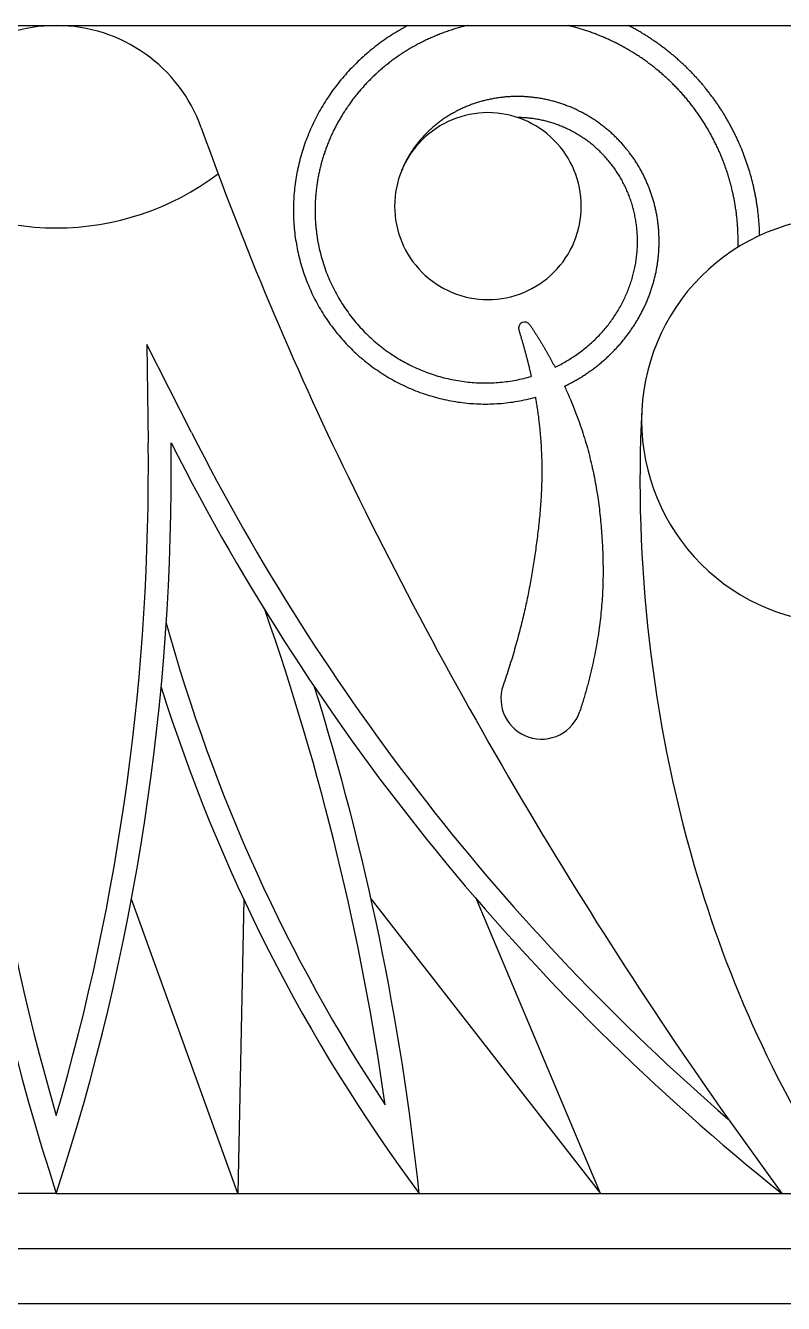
# Model space of a CAD drawing. Extents: x -111 to 2985, y -118 to 122.
# Drawn here: x -74.17 to -62.23, y -35.88 to -15.76 of the extents above; entities that cross this region are included whole.
import ezdxf

# ---------------------------------------------------------------- set-up
doc = ezdxf.new("R2010")
doc.units = 0
doc.layers.add('LAYER_03', color=5, linetype='CONTINUOUS')

msp = doc.modelspace()

# ---------------------------------------------------------------- linework, layer by layer
at = {"layer": 'LAYER_03'}
for points in [[(-110.939, -15.76), (-61.261, -15.76)], [(-68.146, -15.76), (-68.177, -15.777), (-68.209, -15.794), (-68.24, -15.812), (-68.272, -15.83), (-68.303, -15.848), (-68.333, -15.867), (-68.364, -15.886), (-68.395, -15.905), (-68.425, -15.925), (-68.455, -15.945), (-68.485, -15.965), (-68.514, -15.985), (-68.544, -16.006), (-68.573, -16.027), (-68.602, -16.048), (-68.63, -16.07), (-68.659, -16.092), (-68.687, -16.114), (-68.715, -16.136), (-68.743, -16.159), (-68.77, -16.182), (-68.798, -16.206), (-68.825, -16.229), (-68.851, -16.253), (-68.878, -16.277), (-68.904, -16.302), (-68.93, -16.326), (-68.956, -16.351), (-68.981, -16.376), (-69.006, -16.402), (-69.031, -16.428), (-69.056, -16.454), (-69.08, -16.48), (-69.104, -16.506), (-69.128, -16.533), (-69.152, -16.56), (-69.175, -16.587), (-69.198, -16.614), (-69.22, -16.642), (-69.243, -16.67), (-69.265, -16.698), (-69.286, -16.726), (-69.308, -16.755), (-69.329, -16.784), (-69.35, -16.813), (-69.37, -16.842), (-69.39, -16.871), (-69.41, -16.901), (-69.429, -16.931), (-69.449, -16.961), (-69.467, -16.991), (-69.486, -17.021), (-69.504, -17.052), (-69.522, -17.083), (-69.539, -17.114), (-69.557, -17.145), (-69.573, -17.176), (-69.59, -17.208), (-69.606, -17.24), (-69.622, -17.271), (-69.637, -17.303), (-69.652, -17.336), (-69.667, -17.368), (-69.681, -17.4), (-69.695, -17.433), (-69.709, -17.466), (-69.722, -17.499), (-69.735, -17.532), (-69.748, -17.565), (-69.76, -17.598), (-69.772, -17.632), (-69.783, -17.665), (-69.794, -17.699), (-69.805, -17.733), (-69.815, -17.766), (-69.825, -17.8), (-69.835, -17.835), (-69.844, -17.869), (-69.852, -17.903), (-69.861, -17.937), (-69.869, -17.972), (-69.877, -18.007), (-69.884, -18.041), (-69.891, -18.076), (-69.897, -18.111), (-69.903, -18.146), (-69.909, -18.18), (-69.914, -18.215), (-69.919, -18.25), (-69.924, -18.286), (-69.928, -18.321), (-69.931, -18.356), (-69.935, -18.391), (-69.938, -18.426), (-69.94, -18.462), (-69.942, -18.497), (-69.944, -18.532), (-69.945, -18.568), (-69.946, -18.603), (-69.947, -18.638), (-69.947, -18.674), (-69.947, -18.709), (-69.946, -18.744), (-69.945, -18.78), (-69.943, -18.815), (-69.941, -18.85), (-69.939, -18.885), (-69.936, -18.921), (-69.933, -18.956), (-69.93, -18.991), (-69.926, -19.026), (-69.922, -19.061), (-69.917, -19.096), (-69.912, -19.131), (-69.906, -19.166), (-69.9, -19.201), (-69.894, -19.236), (-69.887, -19.271), (-69.88, -19.306), (-69.873, -19.34), (-69.865, -19.375), (-69.856, -19.409), (-69.848, -19.443), (-69.838, -19.478), (-69.829, -19.512), (-69.819, -19.546), (-69.809, -19.58), (-69.798, -19.613), (-69.787, -19.647), (-69.776, -19.681), (-69.764, -19.714), (-69.751, -19.747), (-69.739, -19.78), (-69.726, -19.813), (-69.712, -19.846), (-69.699, -19.879), (-69.684, -19.911), (-69.67, -19.944), (-69.655, -19.976), (-69.639, -20.008), (-69.624, -20.04), (-69.608, -20.072), (-69.591, -20.103), (-69.574, -20.135), (-69.557, -20.166), (-69.54, -20.197), (-69.522, -20.227), (-69.503, -20.258), (-69.485, -20.288), (-69.466, -20.318), (-69.446, -20.348), (-69.427, -20.378), (-69.407, -20.407), (-69.386, -20.437), (-69.366, -20.466), (-69.344, -20.494), (-69.323, -20.523), (-69.301, -20.551), (-69.279, -20.579), (-69.257, -20.607), (-69.234, -20.634), (-69.211, -20.662), (-69.187, -20.689), (-69.164, -20.715), (-69.139, -20.742), (-69.115, -20.768), (-69.09, -20.794), (-69.065, -20.819), (-69.04, -20.845), (-69.014, -20.87), (-68.988, -20.894), (-68.962, -20.919), (-68.936, -20.943), (-68.909, -20.967), (-68.882, -20.99), (-68.854, -21.014), (-68.827, -21.036), (-68.799, -21.059), (-68.77, -21.081), (-68.742, -21.103), (-68.713, -21.125), (-68.684, -21.146), (-68.655, -21.167), (-68.625, -21.187), (-68.596, -21.207), (-68.566, -21.227), (-68.535, -21.247), (-68.505, -21.266), (-68.474, -21.285), (-68.443, -21.303), (-68.412, -21.321), (-68.38, -21.339), (-68.349, -21.356), (-68.317, -21.373), (-68.285, -21.39), (-68.253, -21.406), (-68.22, -21.422), (-68.188, -21.437), (-68.155, -21.452), (-68.122, -21.467), (-68.089, -21.481), (-68.055, -21.495), (-68.022, -21.508), (-67.988, -21.521), (-67.954, -21.534), (-67.92, -21.546), (-67.886, -21.558), (-67.852, -21.57), (-67.817, -21.581), (-67.782, -21.591), (-67.748, -21.601), (-67.713, -21.611), (-67.678, -21.621), (-67.643, -21.63), (-67.608, -21.638), (-67.572, -21.646), (-67.537, -21.654), (-67.501, -21.661), (-67.466, -21.668), (-67.43, -21.674), (-67.394, -21.68), (-67.358, -21.686), (-67.322, -21.691), (-67.287, -21.695), (-67.25, -21.7), (-67.214, -21.703), (-67.178, -21.707), (-67.142, -21.71), (-67.106, -21.712), (-67.07, -21.714), (-67.034, -21.716), (-66.997, -21.717), (-66.961, -21.718), (-66.925, -21.718), (-66.888, -21.718), (-66.852, -21.717), (-66.816, -21.716), (-66.78, -21.714), (-66.743, -21.712), (-66.707, -21.71), (-66.671, -21.707), (-66.635, -21.704), (-66.599, -21.7), (-66.563, -21.696), (-66.527, -21.691), (-66.491, -21.686), (-66.455, -21.68), (-66.419, -21.674), (-66.384, -21.668), (-66.348, -21.661), (-66.313, -21.654), (-66.277, -21.646), (-66.242, -21.638), (-66.207, -21.629), (-66.172, -21.62), (-66.137, -21.61)], [(-67.212, -15.76), (-67.231, -15.765), (-67.251, -15.77), (-67.271, -15.775), (-67.29, -15.78), (-67.31, -15.785), (-67.329, -15.79), (-67.349, -15.796), (-67.368, -15.802), (-67.388, -15.807), (-67.407, -15.813), (-67.426, -15.819), (-67.446, -15.825), (-67.465, -15.831), (-67.484, -15.838), (-67.503, -15.844), (-67.522, -15.851), (-67.541, -15.857), (-67.56, -15.864), (-67.579, -15.871), (-67.598, -15.878), (-67.616, -15.885), (-67.635, -15.892), (-67.654, -15.9), (-67.673, -15.907), (-67.691, -15.915), (-67.71, -15.922), (-67.728, -15.93), (-67.746, -15.938), (-67.765, -15.946), (-67.783, -15.954), (-67.801, -15.962), (-67.819, -15.97), (-67.837, -15.979), (-67.855, -15.987), (-67.873, -15.996), (-67.891, -16.005), (-67.909, -16.014), (-67.927, -16.022), (-67.945, -16.031), (-67.962, -16.041), (-67.98, -16.05), (-67.997, -16.059), (-68.015, -16.069), (-68.032, -16.078), (-68.049, -16.088), (-68.067, -16.097), (-68.084, -16.107), (-68.101, -16.117), (-68.118, -16.127), (-68.135, -16.137), (-68.152, -16.148), (-68.168, -16.158), (-68.185, -16.168), (-68.202, -16.179), (-68.218, -16.19), (-68.235, -16.2), (-68.251, -16.211), (-68.268, -16.222), (-68.284, -16.233), (-68.3, -16.244), (-68.316, -16.255), (-68.332, -16.266), (-68.348, -16.278), (-68.364, -16.289), (-68.38, -16.301), (-68.395, -16.312), (-68.411, -16.324), (-68.426, -16.336), (-68.442, -16.348), (-68.457, -16.36), (-68.473, -16.372), (-68.488, -16.384), (-68.503, -16.396), (-68.518, -16.409), (-68.533, -16.421), (-68.548, -16.433), (-68.562, -16.446), (-68.577, -16.459), (-68.592, -16.471), (-68.606, -16.484), (-68.621, -16.497), (-68.635, -16.51), (-68.649, -16.523), (-68.663, -16.536), (-68.677, -16.55), (-68.691, -16.563), (-68.705, -16.576), (-68.719, -16.59), (-68.733, -16.603), (-68.746, -16.617), (-68.76, -16.631), (-68.773, -16.644), (-68.786, -16.658), (-68.799, -16.672), (-68.813, -16.686), (-68.826, -16.7), (-68.839, -16.714), (-68.851, -16.728), (-68.864, -16.743), (-68.877, -16.757), (-68.889, -16.771), (-68.902, -16.786), (-68.914, -16.801), (-68.926, -16.815), (-68.938, -16.83), (-68.95, -16.845), (-68.962, -16.859), (-68.974, -16.874), (-68.986, -16.889), (-68.997, -16.904), (-69.009, -16.919), (-69.02, -16.934), (-69.032, -16.95), (-69.043, -16.965), (-69.054, -16.98), (-69.065, -16.995), (-69.076, -17.011), (-69.087, -17.026), (-69.097, -17.042), (-69.108, -17.057), (-69.118, -17.073), (-69.129, -17.089), (-69.139, -17.105), (-69.149, -17.12), (-69.159, -17.136), (-69.169, -17.152), (-69.179, -17.168), (-69.189, -17.184), (-69.199, -17.2), (-69.208, -17.216), (-69.217, -17.233), (-69.227, -17.249), (-69.236, -17.265), (-69.245, -17.281), (-69.254, -17.298), (-69.263, -17.314), (-69.272, -17.331), (-69.28, -17.347), (-69.289, -17.364), (-69.297, -17.38), (-69.306, -17.397), (-69.314, -17.414), (-69.322, -17.43), (-69.33, -17.447), (-69.338, -17.464), (-69.346, -17.481), (-69.353, -17.498), (-69.361, -17.515), (-69.368, -17.531), (-69.376, -17.548), (-69.383, -17.565), (-69.39, -17.582), (-69.397, -17.6), (-69.404, -17.617), (-69.41, -17.634), (-69.417, -17.651), (-69.424, -17.668), (-69.43, -17.686), (-69.436, -17.703), (-69.443, -17.72), (-69.449, -17.737), (-69.455, -17.755), (-69.46, -17.772), (-69.466, -17.79), (-69.472, -17.807), (-69.477, -17.824), (-69.483, -17.842), (-69.488, -17.859), (-69.493, -17.877), (-69.498, -17.895), (-69.503, -17.912), (-69.508, -17.93), (-69.513, -17.947), (-69.517, -17.965), (-69.522, -17.983), (-69.526, -18), (-69.53, -18.018), (-69.534, -18.036), (-69.538, -18.053), (-69.542, -18.071), (-69.546, -18.089), (-69.55, -18.107), (-69.553, -18.124), (-69.557, -18.142), (-69.56, -18.16), (-69.563, -18.178), (-69.566, -18.196), (-69.569, -18.214), (-69.572, -18.231), (-69.575, -18.249), (-69.578, -18.267), (-69.58, -18.285), (-69.582, -18.303), (-69.585, -18.321), (-69.587, -18.339), (-69.589, -18.356), (-69.591, -18.374), (-69.593, -18.392), (-69.594, -18.41), (-69.596, -18.428), (-69.597, -18.446), (-69.599, -18.464), (-69.6, -18.482), (-69.601, -18.499), (-69.602, -18.517), (-69.603, -18.535), (-69.604, -18.553), (-69.605, -18.571), (-69.605, -18.589), (-69.606, -18.607), (-69.606, -18.624), (-69.606, -18.642), (-69.606, -18.66), (-69.606, -18.678), (-69.606, -18.696), (-69.606, -18.714), (-69.605, -18.731), (-69.605, -18.749), (-69.604, -18.767), (-69.604, -18.785), (-69.603, -18.802), (-69.602, -18.82), (-69.601, -18.838), (-69.6, -18.855), (-69.598, -18.873), (-69.597, -18.891), (-69.596, -18.908), (-69.594, -18.926), (-69.592, -18.944), (-69.59, -18.961), (-69.589, -18.979), (-69.586, -18.996), (-69.584, -19.014), (-69.582, -19.031), (-69.58, -19.049), (-69.577, -19.066), (-69.575, -19.084), (-69.572, -19.101), (-69.566, -19.136), (-69.56, -19.17), (-69.553, -19.205), (-69.546, -19.239), (-69.539, -19.273), (-69.531, -19.308), (-69.523, -19.342), (-69.514, -19.375), (-69.505, -19.409), (-69.495, -19.443), (-69.485, -19.476), (-69.475, -19.509), (-69.464, -19.542), (-69.453, -19.575), (-69.441, -19.608), (-69.429, -19.64), (-69.416, -19.673), (-69.403, -19.705), (-69.39, -19.737), (-69.377, -19.769), (-69.362, -19.8), (-69.348, -19.831), (-69.333, -19.863), (-69.318, -19.894), (-69.302, -19.924), (-69.286, -19.955), (-69.27, -19.985), (-69.253, -20.015), (-69.236, -20.045), (-69.219, -20.074), (-69.201, -20.104), (-69.183, -20.133), (-69.165, -20.161), (-69.146, -20.19), (-69.127, -20.218), (-69.107, -20.246), (-69.087, -20.274), (-69.067, -20.301), (-69.047, -20.329), (-69.026, -20.356), (-69.005, -20.382), (-68.983, -20.408), (-68.962, -20.434), (-68.939, -20.46), (-68.917, -20.486), (-68.894, -20.511), (-68.871, -20.536), (-68.848, -20.56), (-68.825, -20.584), (-68.801, -20.608), (-68.777, -20.632), (-68.752, -20.655), (-68.728, -20.678), (-68.703, -20.701), (-68.678, -20.723), (-68.652, -20.745), (-68.627, -20.766), (-68.601, -20.788), (-68.575, -20.809), (-68.548, -20.829), (-68.522, -20.849), (-68.495, -20.869), (-68.468, -20.889), (-68.44, -20.908), (-68.413, -20.927), (-68.385, -20.945), (-68.357, -20.964), (-68.329, -20.981), (-68.301, -20.999), (-68.272, -21.016), (-68.244, -21.032), (-68.215, -21.049), (-68.186, -21.065), (-68.157, -21.08), (-68.127, -21.095), (-68.098, -21.11), (-68.068, -21.125), (-68.038, -21.139), (-68.008, -21.152), (-67.978, -21.166), (-67.948, -21.178), (-67.918, -21.191), (-67.887, -21.203), (-67.857, -21.215), (-67.826, -21.226), (-67.795, -21.237), (-67.764, -21.248), (-67.733, -21.258), (-67.702, -21.268), (-67.671, -21.277), (-67.64, -21.286), (-67.609, -21.295), (-67.577, -21.303), (-67.546, -21.311), (-67.514, -21.318), (-67.483, -21.326), (-67.451, -21.332), (-67.419, -21.339), (-67.388, -21.344), (-67.356, -21.35), (-67.324, -21.355), (-67.292, -21.36), (-67.26, -21.364), (-67.228, -21.368), (-67.197, -21.372), (-67.165, -21.375), (-67.133, -21.377), (-67.101, -21.38), (-67.069, -21.382), (-67.037, -21.383), (-67.006, -21.385), (-66.974, -21.385), (-66.942, -21.386), (-66.91, -21.386), (-66.879, -21.385), (-66.847, -21.385), (-66.815, -21.384), (-66.784, -21.382), (-66.752, -21.38), (-66.721, -21.378), (-66.69, -21.375), (-66.658, -21.372), (-66.627, -21.369), (-66.596, -21.365), (-66.565, -21.361), (-66.534, -21.356), (-66.503, -21.352), (-66.473, -21.346), (-66.442, -21.341), (-66.412, -21.335), (-66.381, -21.328), (-66.351, -21.322), (-66.321, -21.315), (-66.291, -21.307), (-66.261, -21.299), (-66.231, -21.291), (-66.202, -21.283)], [(-62.945, -19.248), (-62.944, -19.229), (-62.944, -19.21), (-62.944, -19.191), (-62.944, -19.172), (-62.944, -19.153), (-62.944, -19.134), (-62.944, -19.115), (-62.944, -19.095), (-62.945, -19.076), (-62.945, -19.057), (-62.946, -19.038), (-62.947, -19.018), (-62.947, -18.999), (-62.948, -18.98), (-62.949, -18.96), (-62.951, -18.941), (-62.952, -18.922), (-62.953, -18.902), (-62.955, -18.883), (-62.956, -18.864), (-62.958, -18.844), (-62.959, -18.825), (-62.961, -18.806), (-62.963, -18.787), (-62.965, -18.767), (-62.967, -18.748), (-62.97, -18.729), (-62.972, -18.71), (-62.975, -18.691), (-62.977, -18.672), (-62.98, -18.653), (-62.983, -18.634), (-62.985, -18.615), (-62.988, -18.596), (-62.991, -18.577), (-62.995, -18.558), (-62.998, -18.54), (-63.001, -18.521), (-63.005, -18.502), (-63.008, -18.484), (-63.012, -18.465), (-63.016, -18.446), (-63.02, -18.428), (-63.024, -18.409), (-63.028, -18.391), (-63.032, -18.372), (-63.036, -18.354), (-63.041, -18.336), (-63.045, -18.317), (-63.05, -18.299), (-63.054, -18.281), (-63.059, -18.262), (-63.064, -18.244), (-63.069, -18.226), (-63.074, -18.208), (-63.079, -18.19), (-63.085, -18.172), (-63.09, -18.154), (-63.095, -18.135), (-63.101, -18.117), (-63.107, -18.1), (-63.112, -18.082), (-63.118, -18.064), (-63.124, -18.046), (-63.13, -18.028), (-63.136, -18.01), (-63.142, -17.992), (-63.149, -17.975), (-63.155, -17.957), (-63.162, -17.939), (-63.168, -17.922), (-63.175, -17.904), (-63.182, -17.886), (-63.189, -17.869), (-63.196, -17.851), (-63.203, -17.834), (-63.21, -17.817), (-63.217, -17.799), (-63.224, -17.782), (-63.232, -17.765), (-63.239, -17.747), (-63.247, -17.73), (-63.254, -17.713), (-63.262, -17.696), (-63.27, -17.679), (-63.278, -17.662), (-63.286, -17.645), (-63.294, -17.628), (-63.303, -17.611), (-63.311, -17.594), (-63.319, -17.578), (-63.328, -17.561), (-63.336, -17.544), (-63.345, -17.528), (-63.354, -17.511), (-63.363, -17.495), (-63.371, -17.478), (-63.38, -17.462), (-63.39, -17.446), (-63.399, -17.429), (-63.408, -17.413), (-63.417, -17.397), (-63.427, -17.381), (-63.436, -17.365), (-63.446, -17.349), (-63.456, -17.333), (-63.465, -17.317), (-63.475, -17.301), (-63.485, -17.285), (-63.495, -17.269), (-63.505, -17.254), (-63.515, -17.238), (-63.526, -17.223), (-63.536, -17.207), (-63.547, -17.192), (-63.557, -17.176), (-63.568, -17.161), (-63.578, -17.146), (-63.589, -17.131), (-63.6, -17.116), (-63.611, -17.1), (-63.622, -17.085), (-63.633, -17.071), (-63.644, -17.056), (-63.655, -17.041), (-63.666, -17.026), (-63.678, -17.011), (-63.689, -16.997), (-63.701, -16.982), (-63.712, -16.968), (-63.724, -16.953), (-63.736, -16.939), (-63.747, -16.925), (-63.759, -16.91), (-63.771, -16.896), (-63.783, -16.882), (-63.795, -16.868), (-63.807, -16.854), (-63.82, -16.84), (-63.832, -16.826), (-63.844, -16.813), (-63.857, -16.799), (-63.869, -16.785), (-63.882, -16.772), (-63.895, -16.758), (-63.907, -16.745), (-63.92, -16.732), (-63.933, -16.718), (-63.946, -16.705), (-63.959, -16.692), (-63.972, -16.679), (-63.985, -16.666), (-63.998, -16.653), (-64.011, -16.64), (-64.025, -16.627), (-64.038, -16.615), (-64.052, -16.602), (-64.065, -16.59), (-64.079, -16.577), (-64.092, -16.565), (-64.106, -16.552), (-64.12, -16.54), (-64.134, -16.528), (-64.147, -16.516), (-64.161, -16.504), (-64.175, -16.492), (-64.189, -16.48), (-64.204, -16.468), (-64.218, -16.457), (-64.232, -16.445), (-64.246, -16.434), (-64.261, -16.422), (-64.275, -16.411), (-64.289, -16.399), (-64.304, -16.388), (-64.319, -16.377), (-64.333, -16.366), (-64.348, -16.355), (-64.363, -16.344), (-64.377, -16.333), (-64.392, -16.322), (-64.407, -16.312), (-64.422, -16.301), (-64.437, -16.291), (-64.452, -16.28), (-64.467, -16.27), (-64.482, -16.26), (-64.498, -16.249), (-64.513, -16.239), (-64.528, -16.229), (-64.543, -16.219), (-64.559, -16.209), (-64.574, -16.2), (-64.59, -16.19), (-64.605, -16.18), (-64.621, -16.171), (-64.636, -16.161), (-64.652, -16.152), (-64.668, -16.143), (-64.684, -16.134), (-64.699, -16.125), (-64.715, -16.116), (-64.731, -16.107), (-64.747, -16.098), (-64.763, -16.089), (-64.779, -16.08), (-64.795, -16.072), (-64.811, -16.063), (-64.827, -16.055), (-64.844, -16.047), (-64.86, -16.038), (-64.876, -16.03), (-64.892, -16.022), (-64.909, -16.014), (-64.925, -16.006), (-64.941, -15.998), (-64.958, -15.991), (-64.974, -15.983), (-64.991, -15.976), (-65.007, -15.968), (-65.024, -15.961), (-65.04, -15.954), (-65.057, -15.946), (-65.074, -15.939), (-65.09, -15.932), (-65.107, -15.925), (-65.124, -15.919), (-65.141, -15.912), (-65.158, -15.905), (-65.174, -15.899), (-65.191, -15.892), (-65.208, -15.886), (-65.225, -15.879), (-65.242, -15.873), (-65.259, -15.867), (-65.276, -15.861), (-65.293, -15.855), (-65.31, -15.849), (-65.327, -15.844), (-65.345, -15.838), (-65.362, -15.832), (-65.379, -15.827), (-65.396, -15.822), (-65.413, -15.816), (-65.43, -15.811), (-65.448, -15.806), (-65.465, -15.801), (-65.482, -15.796), (-65.5, -15.791), (-65.517, -15.786), (-65.534, -15.782), (-65.552, -15.777), (-65.569, -15.773), (-65.587, -15.768), (-65.604, -15.764), (-65.621, -15.76)], [(-62.604, -19.065), (-62.605, -19.034), (-62.606, -19.002), (-62.608, -18.97), (-62.609, -18.939), (-62.611, -18.907), (-62.613, -18.875), (-62.616, -18.844), (-62.619, -18.812), (-62.622, -18.781), (-62.625, -18.749), (-62.628, -18.718), (-62.632, -18.686), (-62.636, -18.655), (-62.64, -18.623), (-62.642, -18.607), (-62.645, -18.592), (-62.647, -18.576), (-62.649, -18.56), (-62.652, -18.545), (-62.654, -18.529), (-62.657, -18.513), (-62.66, -18.498), (-62.662, -18.482), (-62.665, -18.467), (-62.668, -18.451), (-62.671, -18.435), (-62.674, -18.42), (-62.677, -18.404), (-62.68, -18.389), (-62.684, -18.373), (-62.687, -18.358), (-62.69, -18.342), (-62.694, -18.327), (-62.697, -18.311), (-62.701, -18.296), (-62.704, -18.28), (-62.708, -18.265), (-62.712, -18.249), (-62.719, -18.218), (-62.727, -18.188), (-62.735, -18.157), (-62.744, -18.126), (-62.752, -18.096), (-62.761, -18.065), (-62.771, -18.035), (-62.78, -18.005), (-62.79, -17.974), (-62.8, -17.944), (-62.81, -17.914), (-62.82, -17.884), (-62.831, -17.854), (-62.842, -17.824), (-62.853, -17.794), (-62.865, -17.765), (-62.876, -17.735), (-62.888, -17.706), (-62.9, -17.676), (-62.913, -17.647), (-62.926, -17.618), (-62.932, -17.603), (-62.938, -17.589), (-62.945, -17.574), (-62.952, -17.56), (-62.958, -17.545), (-62.965, -17.531), (-62.972, -17.516), (-62.979, -17.502), (-62.986, -17.488), (-62.993, -17.473), (-63, -17.459), (-63.007, -17.445), (-63.014, -17.431), (-63.021, -17.416), (-63.028, -17.402), (-63.036, -17.388), (-63.043, -17.374), (-63.051, -17.36), (-63.058, -17.346), (-63.066, -17.332), (-63.073, -17.318), (-63.081, -17.304), (-63.089, -17.29), (-63.097, -17.276), (-63.104, -17.262), (-63.112, -17.248), (-63.12, -17.234), (-63.128, -17.221), (-63.136, -17.207), (-63.145, -17.193), (-63.153, -17.179), (-63.161, -17.166), (-63.169, -17.152), (-63.178, -17.139), (-63.186, -17.125), (-63.195, -17.112), (-63.203, -17.098), (-63.212, -17.085), (-63.221, -17.071), (-63.229, -17.058), (-63.238, -17.045), (-63.247, -17.031), (-63.256, -17.018), (-63.265, -17.005), (-63.274, -16.992), (-63.283, -16.978), (-63.292, -16.965), (-63.301, -16.952), (-63.311, -16.939), (-63.32, -16.926), (-63.329, -16.913), (-63.339, -16.9), (-63.348, -16.887), (-63.358, -16.875), (-63.367, -16.862), (-63.377, -16.849), (-63.387, -16.836), (-63.396, -16.823), (-63.406, -16.811), (-63.416, -16.798), (-63.426, -16.786), (-63.436, -16.773), (-63.446, -16.761), (-63.456, -16.748), (-63.466, -16.736), (-63.476, -16.723), (-63.487, -16.711), (-63.497, -16.699), (-63.507, -16.687), (-63.517, -16.674), (-63.528, -16.662), (-63.538, -16.65), (-63.549, -16.638), (-63.56, -16.626), (-63.57, -16.614), (-63.581, -16.602), (-63.592, -16.59), (-63.602, -16.578), (-63.613, -16.566), (-63.624, -16.555), (-63.635, -16.543), (-63.646, -16.531), (-63.657, -16.52), (-63.668, -16.508), (-63.679, -16.496), (-63.691, -16.485), (-63.702, -16.473), (-63.713, -16.462), (-63.724, -16.451), (-63.736, -16.439), (-63.747, -16.428), (-63.759, -16.417), (-63.77, -16.406), (-63.782, -16.395), (-63.794, -16.383), (-63.805, -16.372), (-63.817, -16.361), (-63.829, -16.351), (-63.841, -16.34), (-63.852, -16.329), (-63.864, -16.318), (-63.876, -16.307), (-63.888, -16.297), (-63.9, -16.286), (-63.912, -16.275), (-63.925, -16.265), (-63.937, -16.254), (-63.949, -16.244), (-63.961, -16.233), (-63.974, -16.223), (-63.986, -16.213), (-63.998, -16.203), (-64.011, -16.192), (-64.023, -16.182), (-64.036, -16.172), (-64.049, -16.162), (-64.061, -16.152), (-64.074, -16.142), (-64.087, -16.132), (-64.099, -16.123), (-64.112, -16.113), (-64.125, -16.103), (-64.138, -16.093), (-64.151, -16.084), (-64.164, -16.074), (-64.177, -16.065), (-64.19, -16.055), (-64.203, -16.046), (-64.216, -16.037), (-64.229, -16.027), (-64.243, -16.018), (-64.256, -16.009), (-64.269, -16), (-64.283, -15.991), (-64.296, -15.982), (-64.309, -15.973), (-64.323, -15.964), (-64.336, -15.955), (-64.35, -15.946), (-64.363, -15.937), (-64.377, -15.929), (-64.391, -15.92), (-64.404, -15.912), (-64.418, -15.903), (-64.432, -15.895), (-64.446, -15.886), (-64.459, -15.878), (-64.473, -15.87), (-64.487, -15.861), (-64.501, -15.853), (-64.515, -15.845), (-64.529, -15.837), (-64.543, -15.829), (-64.557, -15.821), (-64.571, -15.813), (-64.586, -15.805), (-64.6, -15.798), (-64.614, -15.79), (-64.628, -15.782), (-64.643, -15.775), (-64.657, -15.767), (-64.671, -15.76)], [(-65.679, -21.438), (-65.663, -21.43), (-65.648, -21.423), (-65.632, -21.415), (-65.617, -21.407), (-65.602, -21.399), (-65.586, -21.391), (-65.571, -21.383), (-65.556, -21.375), (-65.541, -21.367), (-65.526, -21.359), (-65.511, -21.35), (-65.496, -21.342), (-65.481, -21.333), (-65.466, -21.324), (-65.451, -21.316), (-65.436, -21.307), (-65.422, -21.298), (-65.407, -21.289), (-65.393, -21.28), (-65.378, -21.27), (-65.364, -21.261), (-65.349, -21.252), (-65.335, -21.242), (-65.321, -21.233), (-65.307, -21.223), (-65.293, -21.213), (-65.278, -21.203), (-65.264, -21.193), (-65.251, -21.183), (-65.237, -21.173), (-65.223, -21.163), (-65.209, -21.153), (-65.196, -21.142), (-65.182, -21.132), (-65.168, -21.121), (-65.155, -21.111), (-65.142, -21.1), (-65.128, -21.089), (-65.115, -21.078), (-65.102, -21.067), (-65.089, -21.056), (-65.076, -21.045), (-65.063, -21.034), (-65.05, -21.023), (-65.037, -21.011), (-65.024, -21), (-65.012, -20.988), (-64.999, -20.977), (-64.987, -20.965), (-64.974, -20.953), (-64.962, -20.941), (-64.95, -20.929), (-64.937, -20.917), (-64.925, -20.905), (-64.913, -20.893), (-64.901, -20.881), (-64.89, -20.869), (-64.878, -20.856), (-64.866, -20.844), (-64.854, -20.831), (-64.843, -20.819), (-64.831, -20.806), (-64.82, -20.793), (-64.809, -20.78), (-64.798, -20.768), (-64.787, -20.755), (-64.776, -20.742), (-64.765, -20.729), (-64.754, -20.715), (-64.743, -20.702), (-64.732, -20.689), (-64.722, -20.675), (-64.711, -20.662), (-64.701, -20.648), (-64.691, -20.635), (-64.68, -20.621), (-64.67, -20.608), (-64.66, -20.594), (-64.65, -20.58), (-64.641, -20.566), (-64.631, -20.552), (-64.621, -20.538), (-64.612, -20.524), (-64.602, -20.51), (-64.593, -20.496), (-64.583, -20.481), (-64.574, -20.467), (-64.565, -20.453), (-64.556, -20.438), (-64.547, -20.424), (-64.539, -20.409), (-64.53, -20.395), (-64.521, -20.38), (-64.513, -20.365), (-64.504, -20.351), (-64.496, -20.336), (-64.488, -20.321), (-64.48, -20.306), (-64.472, -20.291), (-64.464, -20.276), (-64.456, -20.261), (-64.449, -20.246), (-64.441, -20.231), (-64.434, -20.215), (-64.426, -20.2), (-64.419, -20.185), (-64.412, -20.169), (-64.405, -20.154), (-64.398, -20.138), (-64.391, -20.123), (-64.384, -20.107), (-64.378, -20.092), (-64.371, -20.076), (-64.365, -20.06), (-64.359, -20.045), (-64.352, -20.029), (-64.346, -20.013), (-64.34, -19.997), (-64.334, -19.981), (-64.329, -19.965), (-64.323, -19.95), (-64.318, -19.934), (-64.312, -19.918), (-64.307, -19.901), (-64.302, -19.885), (-64.297, -19.869), (-64.292, -19.853), (-64.287, -19.837), (-64.282, -19.821), (-64.277, -19.804), (-64.273, -19.788), (-64.269, -19.772), (-64.264, -19.755), (-64.26, -19.739), (-64.256, -19.723), (-64.252, -19.706), (-64.248, -19.69), (-64.245, -19.673), (-64.241, -19.657), (-64.237, -19.64), (-64.234, -19.624), (-64.231, -19.607), (-64.228, -19.59), (-64.225, -19.574), (-64.222, -19.557), (-64.219, -19.541), (-64.216, -19.524), (-64.214, -19.507), (-64.211, -19.49), (-64.209, -19.474), (-64.207, -19.457), (-64.205, -19.44), (-64.203, -19.423), (-64.201, -19.407), (-64.199, -19.39), (-64.198, -19.373), (-64.196, -19.356), (-64.195, -19.339), (-64.194, -19.323), (-64.193, -19.306), (-64.192, -19.289), (-64.191, -19.272), (-64.19, -19.255), (-64.189, -19.238), (-64.189, -19.221), (-64.188, -19.205), (-64.188, -19.188), (-64.188, -19.171), (-64.188, -19.154), (-64.188, -19.137), (-64.188, -19.12), (-64.189, -19.103), (-64.189, -19.086), (-64.19, -19.07), (-64.19, -19.053), (-64.191, -19.036), (-64.192, -19.019), (-64.193, -19.002), (-64.194, -18.985), (-64.195, -18.968), (-64.197, -18.952), (-64.198, -18.935), (-64.2, -18.918), (-64.202, -18.901), (-64.204, -18.884), (-64.206, -18.868), (-64.208, -18.851), (-64.21, -18.834), (-64.213, -18.818), (-64.215, -18.801), (-64.218, -18.784), (-64.22, -18.767), (-64.223, -18.751), (-64.226, -18.734), (-64.229, -18.718), (-64.233, -18.701), (-64.236, -18.684), (-64.239, -18.668), (-64.243, -18.651), (-64.247, -18.635), (-64.251, -18.618), (-64.255, -18.602), (-64.259, -18.586), (-64.263, -18.569), (-64.267, -18.553), (-64.272, -18.537), (-64.276, -18.52), (-64.281, -18.504), (-64.286, -18.488), (-64.291, -18.472), (-64.296, -18.456), (-64.301, -18.439), (-64.306, -18.423), (-64.312, -18.407), (-64.317, -18.391), (-64.323, -18.375), (-64.328, -18.359), (-64.334, -18.344), (-64.34, -18.328), (-64.346, -18.312), (-64.353, -18.296), (-64.359, -18.28), (-64.365, -18.265), (-64.372, -18.249), (-64.379, -18.234), (-64.385, -18.218), (-64.392, -18.203), (-64.399, -18.187), (-64.406, -18.172), (-64.414, -18.157), (-64.421, -18.141), (-64.429, -18.126), (-64.436, -18.111), (-64.444, -18.096), (-64.452, -18.081), (-64.46, -18.066), (-64.468, -18.051), (-64.476, -18.036), (-64.484, -18.021), (-64.493, -18.006), (-64.501, -17.992), (-64.51, -17.977), (-64.518, -17.962), (-64.527, -17.948), (-64.536, -17.933), (-64.545, -17.919), (-64.554, -17.905), (-64.564, -17.89), (-64.573, -17.876), (-64.583, -17.862), (-64.592, -17.848), (-64.602, -17.834), (-64.612, -17.82), (-64.622, -17.806), (-64.632, -17.793), (-64.642, -17.779), (-64.652, -17.765), (-64.662, -17.752), (-64.673, -17.738), (-64.683, -17.725), (-64.694, -17.712), (-64.705, -17.698), (-64.715, -17.685), (-64.726, -17.672), (-64.737, -17.659), (-64.749, -17.646), (-64.76, -17.633), (-64.771, -17.621), (-64.783, -17.608), (-64.794, -17.595), (-64.806, -17.583), (-64.818, -17.57), (-64.829, -17.558), (-64.841, -17.546), (-64.853, -17.534), (-64.865, -17.522), (-64.878, -17.51), (-64.89, -17.498), (-64.902, -17.486), (-64.915, -17.474), (-64.927, -17.463), (-64.94, -17.451), (-64.953, -17.44), (-64.966, -17.428), (-64.978, -17.417), (-64.991, -17.406), (-65.005, -17.395), (-65.018, -17.384), (-65.031, -17.373), (-65.044, -17.362), (-65.058, -17.352), (-65.071, -17.341), (-65.085, -17.331), (-65.099, -17.32), (-65.112, -17.31), (-65.126, -17.3), (-65.14, -17.29), (-65.154, -17.28), (-65.168, -17.27), (-65.183, -17.261), (-65.197, -17.251), (-65.211, -17.241), (-65.225, -17.232), (-65.24, -17.223), (-65.254, -17.214), (-65.269, -17.205), (-65.284, -17.196), (-65.298, -17.187), (-65.313, -17.178), (-65.328, -17.169), (-65.343, -17.161), (-65.358, -17.153), (-65.373, -17.144), (-65.388, -17.136), (-65.404, -17.128), (-65.419, -17.12), (-65.434, -17.112), (-65.45, -17.105), (-65.465, -17.097), (-65.481, -17.09), (-65.496, -17.082), (-65.512, -17.075), (-65.528, -17.068), (-65.543, -17.061), (-65.559, -17.054), (-65.575, -17.047), (-65.591, -17.041), (-65.607, -17.034), (-65.623, -17.028), (-65.639, -17.022), (-65.655, -17.016), (-65.672, -17.01), (-65.688, -17.004), (-65.704, -16.998), (-65.72, -16.992), (-65.737, -16.987), (-65.753, -16.982), (-65.77, -16.976), (-65.786, -16.971), (-65.803, -16.966), (-65.819, -16.961), (-65.836, -16.957), (-65.853, -16.952), (-65.869, -16.948), (-65.886, -16.943), (-65.903, -16.939), (-65.92, -16.935), (-65.937, -16.931), (-65.953, -16.927), (-65.97, -16.924), (-65.987, -16.92), (-66.004, -16.917), (-66.021, -16.914), (-66.038, -16.91), (-66.055, -16.907), (-66.072, -16.905), (-66.089, -16.902), (-66.107, -16.899), (-66.124, -16.897), (-66.141, -16.895), (-66.158, -16.892), (-66.175, -16.89), (-66.192, -16.888), (-66.21, -16.887), (-66.227, -16.885), (-66.244, -16.884), (-66.261, -16.882), (-66.279, -16.881), (-66.296, -16.88), (-66.313, -16.879), (-66.331, -16.878), (-66.348, -16.878), (-66.365, -16.877), (-66.383, -16.877), (-66.4, -16.876), (-66.417, -16.876), (-66.434, -16.876), (-66.452, -16.877), (-66.469, -16.877), (-66.486, -16.877), (-66.504, -16.878), (-66.521, -16.879), (-66.538, -16.88), (-66.556, -16.881), (-66.573, -16.882), (-66.59, -16.883), (-66.607, -16.884), (-66.625, -16.886), (-66.642, -16.888), (-66.659, -16.89), (-66.676, -16.892), (-66.693, -16.894), (-66.711, -16.896), (-66.728, -16.899), (-66.745, -16.901), (-66.762, -16.904), (-66.779, -16.907), (-66.796, -16.91), (-66.813, -16.913), (-66.83, -16.916), (-66.847, -16.92), (-66.864, -16.923), (-66.881, -16.927), (-66.898, -16.931), (-66.915, -16.935), (-66.931, -16.939), (-66.948, -16.943), (-66.965, -16.947), (-66.982, -16.952), (-66.998, -16.957), (-67.015, -16.961), (-67.031, -16.966), (-67.048, -16.971), (-67.064, -16.977), (-67.081, -16.982), (-67.097, -16.987), (-67.113, -16.993), (-67.13, -16.999), (-67.146, -17.005), (-67.162, -17.011), (-67.178, -17.017), (-67.194, -17.023), (-67.21, -17.03), (-67.226, -17.036), (-67.242, -17.043), (-67.258, -17.05), (-67.274, -17.057), (-67.289, -17.064), (-67.305, -17.071), (-67.321, -17.079), (-67.336, -17.086), (-67.352, -17.094), (-67.367, -17.102), (-67.382, -17.11), (-67.397, -17.118), (-67.413, -17.126), (-67.428, -17.134), (-67.443, -17.143), (-67.457, -17.151), (-67.472, -17.16), (-67.487, -17.169), (-67.502, -17.178), (-67.516, -17.187), (-67.531, -17.196), (-67.545, -17.206), (-67.56, -17.215), (-67.574, -17.225), (-67.588, -17.234), (-67.602, -17.244), (-67.616, -17.254), (-67.63, -17.264), (-67.644, -17.274), (-67.657, -17.285), (-67.671, -17.295), (-67.685, -17.306), (-67.698, -17.316), (-67.711, -17.327), (-67.725, -17.338), (-67.738, -17.349), (-67.751, -17.36), (-67.764, -17.372), (-67.776, -17.383), (-67.789, -17.394), (-67.802, -17.406), (-67.814, -17.418), (-67.826, -17.43), (-67.839, -17.441), (-67.851, -17.454), (-67.863, -17.466), (-67.875, -17.478), (-67.887, -17.49), (-67.898, -17.503), (-67.91, -17.515), (-67.921, -17.528), (-67.933, -17.541), (-67.944, -17.554), (-67.955, -17.567), (-67.966, -17.58), (-67.977, -17.593), (-67.987, -17.606), (-67.998, -17.62), (-68.008, -17.633), (-68.019, -17.647), (-68.029, -17.66), (-68.039, -17.674), (-68.049, -17.688), (-68.059, -17.702), (-68.068, -17.716), (-68.078, -17.73), (-68.087, -17.744), (-68.096, -17.758), (-68.105, -17.773), (-68.114, -17.787), (-68.123, -17.802), (-68.132, -17.816), (-68.14, -17.831), (-68.149, -17.846), (-68.157, -17.86), (-68.165, -17.875), (-68.173, -17.89), (-68.181, -17.905), (-68.189, -17.921), (-68.196, -17.936), (-68.203, -17.951), (-68.211, -17.966), (-68.218, -17.982), (-68.225, -17.997), (-68.231, -18.013), (-68.238, -18.028), (-68.244, -18.044), (-68.251, -18.06), (-68.257, -18.076)], [(-65.827, -21.139), (-65.804, -21.128), (-65.782, -21.117), (-65.76, -21.105), (-65.737, -21.094), (-65.715, -21.082), (-65.694, -21.07), (-65.672, -21.058), (-65.65, -21.045), (-65.629, -21.032), (-65.608, -21.02), (-65.587, -21.006), (-65.566, -20.993), (-65.545, -20.98), (-65.524, -20.966), (-65.504, -20.952), (-65.484, -20.938), (-65.464, -20.924), (-65.444, -20.909), (-65.424, -20.895), (-65.404, -20.88), (-65.385, -20.865), (-65.366, -20.85), (-65.347, -20.834), (-65.328, -20.819), (-65.31, -20.803), (-65.291, -20.787), (-65.273, -20.771), (-65.255, -20.755), (-65.237, -20.739), (-65.219, -20.722), (-65.202, -20.706), (-65.185, -20.689), (-65.168, -20.672), (-65.151, -20.655), (-65.134, -20.637), (-65.118, -20.62), (-65.101, -20.602), (-65.085, -20.584), (-65.069, -20.567), (-65.054, -20.549), (-65.038, -20.53), (-65.023, -20.512), (-65.008, -20.494), (-64.993, -20.475), (-64.979, -20.456), (-64.965, -20.438), (-64.95, -20.419), (-64.937, -20.4), (-64.923, -20.38), (-64.909, -20.361), (-64.896, -20.342), (-64.883, -20.322), (-64.87, -20.302), (-64.858, -20.283), (-64.845, -20.263), (-64.833, -20.243), (-64.821, -20.223), (-64.81, -20.203), (-64.798, -20.182), (-64.787, -20.162), (-64.776, -20.142), (-64.766, -20.121), (-64.755, -20.101), (-64.745, -20.08), (-64.735, -20.059), (-64.725, -20.038), (-64.715, -20.017), (-64.706, -19.996), (-64.697, -19.975), (-64.688, -19.954), (-64.68, -19.933), (-64.671, -19.912), (-64.663, -19.891), (-64.655, -19.869), (-64.647, -19.848), (-64.64, -19.826), (-64.633, -19.805), (-64.626, -19.783), (-64.619, -19.762), (-64.613, -19.74), (-64.606, -19.718), (-64.6, -19.697), (-64.595, -19.675), (-64.589, -19.653), (-64.584, -19.631), (-64.579, -19.609), (-64.574, -19.587), (-64.57, -19.566), (-64.565, -19.544), (-64.561, -19.522), (-64.557, -19.5), (-64.554, -19.478), (-64.55, -19.456), (-64.547, -19.434), (-64.544, -19.412), (-64.542, -19.39), (-64.539, -19.368), (-64.537, -19.346), (-64.535, -19.324), (-64.534, -19.302), (-64.532, -19.28), (-64.531, -19.258), (-64.53, -19.236), (-64.529, -19.214), (-64.529, -19.192), (-64.529, -19.17), (-64.529, -19.149), (-64.529, -19.127), (-64.529, -19.105), (-64.53, -19.083), (-64.531, -19.061), (-64.532, -19.04), (-64.533, -19.018), (-64.535, -18.997), (-64.537, -18.975), (-64.539, -18.953), (-64.541, -18.932), (-64.544, -18.911), (-64.546, -18.889), (-64.549, -18.868), (-64.553, -18.847), (-64.556, -18.825), (-64.56, -18.804), (-64.563, -18.783), (-64.568, -18.762), (-64.572, -18.741), (-64.576, -18.72), (-64.581, -18.7), (-64.586, -18.679), (-64.591, -18.658), (-64.597, -18.638), (-64.602, -18.617), (-64.608, -18.597), (-64.614, -18.576), (-64.62, -18.556), (-64.627, -18.536), (-64.633, -18.516), (-64.64, -18.496), (-64.647, -18.476), (-64.655, -18.457), (-64.662, -18.437), (-64.67, -18.417), (-64.678, -18.398), (-64.686, -18.379), (-64.694, -18.359), (-64.702, -18.34), (-64.711, -18.321), (-64.72, -18.302), (-64.729, -18.283), (-64.738, -18.265), (-64.748, -18.246), (-64.757, -18.228), (-64.767, -18.209), (-64.777, -18.191), (-64.787, -18.173), (-64.797, -18.155), (-64.808, -18.138), (-64.819, -18.12), (-64.83, -18.102), (-64.841, -18.085), (-64.852, -18.068), (-64.863, -18.05), (-64.875, -18.033), (-64.886, -18.017), (-64.898, -18), (-64.91, -17.983), (-64.923, -17.967), (-64.935, -17.951), (-64.948, -17.935), (-64.96, -17.919), (-64.973, -17.903), (-64.986, -17.887), (-64.999, -17.872), (-65.013, -17.856), (-65.026, -17.841), (-65.04, -17.826), (-65.053, -17.811), (-65.067, -17.796), (-65.081, -17.782), (-65.095, -17.767), (-65.11, -17.753), (-65.124, -17.739), (-65.139, -17.725), (-65.153, -17.711), (-65.168, -17.698), (-65.183, -17.684), (-65.198, -17.671), (-65.213, -17.658), (-65.229, -17.645), (-65.244, -17.632), (-65.259, -17.62), (-65.275, -17.607), (-65.291, -17.595), (-65.307, -17.583), (-65.323, -17.571), (-65.339, -17.56), (-65.355, -17.548), (-65.371, -17.537), (-65.388, -17.526), (-65.404, -17.515), (-65.421, -17.504), (-65.437, -17.494), (-65.454, -17.483), (-65.471, -17.473), (-65.488, -17.463), (-65.505, -17.453), (-65.522, -17.444), (-65.539, -17.434), (-65.556, -17.425), (-65.574, -17.416), (-65.591, -17.407), (-65.609, -17.398), (-65.626, -17.39), (-65.644, -17.382), (-65.661, -17.373), (-65.679, -17.366), (-65.697, -17.358), (-65.715, -17.35), (-65.733, -17.343), (-65.751, -17.336), (-65.769, -17.329), (-65.787, -17.322), (-65.805, -17.316), (-65.823, -17.309), (-65.841, -17.303), (-65.859, -17.297), (-65.878, -17.291), (-65.896, -17.286), (-65.914, -17.28), (-65.933, -17.275), (-65.951, -17.27), (-65.969, -17.265), (-65.988, -17.261), (-66.006, -17.256), (-66.025, -17.252), (-66.043, -17.248), (-66.062, -17.244), (-66.081, -17.241), (-66.099, -17.237), (-66.118, -17.234), (-66.136, -17.231), (-66.155, -17.228), (-66.173, -17.225), (-66.192, -17.223), (-66.211, -17.221), (-66.229, -17.219), (-66.248, -17.217), (-66.266, -17.215), (-66.285, -17.213), (-66.303, -17.212), (-66.322, -17.211), (-66.34, -17.21), (-66.359, -17.209), (-66.377, -17.209), (-66.396, -17.208), (-66.414, -17.208)], [(-66.224, -20.47), (-66.217, -20.481), (-66.21, -20.492), (-66.203, -20.502), (-66.196, -20.513), (-66.189, -20.524), (-66.182, -20.534), (-66.175, -20.545), (-66.168, -20.556), (-66.161, -20.566), (-66.154, -20.577), (-66.148, -20.588), (-66.141, -20.598), (-66.134, -20.609), (-66.127, -20.619), (-66.121, -20.63), (-66.114, -20.641), (-66.108, -20.651), (-66.101, -20.662), (-66.094, -20.672), (-66.088, -20.683), (-66.081, -20.693), (-66.075, -20.704), (-66.068, -20.715), (-66.062, -20.725), (-66.056, -20.736), (-66.049, -20.746), (-66.043, -20.757), (-66.037, -20.767), (-66.03, -20.778), (-66.024, -20.788), (-66.018, -20.798), (-66.012, -20.809), (-66.006, -20.819), (-65.999, -20.83), (-65.993, -20.84), (-65.987, -20.851), (-65.981, -20.861), (-65.975, -20.871), (-65.969, -20.882), (-65.963, -20.892), (-65.957, -20.903), (-65.951, -20.913), (-65.945, -20.923), (-65.939, -20.934), (-65.934, -20.944), (-65.928, -20.954), (-65.922, -20.965), (-65.916, -20.975), (-65.91, -20.985), (-65.905, -20.996), (-65.899, -21.006), (-65.893, -21.016), (-65.888, -21.026), (-65.882, -21.037), (-65.876, -21.047), (-65.871, -21.057), (-65.865, -21.067), (-65.86, -21.078), (-65.854, -21.088), (-65.849, -21.098), (-65.843, -21.108), (-65.838, -21.119), (-65.832, -21.129), (-65.827, -21.139)], [(-66.398, -20.553), (-66.394, -20.565), (-66.39, -20.577), (-66.387, -20.589), (-66.383, -20.601), (-66.379, -20.613), (-66.376, -20.625), (-66.372, -20.637), (-66.368, -20.649), (-66.365, -20.66), (-66.361, -20.672), (-66.358, -20.684), (-66.354, -20.696), (-66.351, -20.708), (-66.347, -20.72), (-66.344, -20.731), (-66.34, -20.743), (-66.337, -20.755), (-66.334, -20.766), (-66.33, -20.778), (-66.327, -20.79), (-66.324, -20.801), (-66.32, -20.813), (-66.317, -20.824), (-66.314, -20.836), (-66.311, -20.848), (-66.307, -20.859), (-66.304, -20.871), (-66.301, -20.882), (-66.298, -20.894), (-66.295, -20.905), (-66.292, -20.916), (-66.289, -20.928), (-66.286, -20.939), (-66.283, -20.951), (-66.28, -20.962), (-66.277, -20.973), (-66.274, -20.985), (-66.271, -20.996), (-66.268, -21.007), (-66.265, -21.018), (-66.262, -21.03), (-66.259, -21.041), (-66.256, -21.052), (-66.254, -21.063), (-66.251, -21.074), (-66.248, -21.085), (-66.245, -21.097), (-66.243, -21.108), (-66.24, -21.119), (-66.237, -21.13), (-66.235, -21.141), (-66.232, -21.152), (-66.229, -21.163), (-66.227, -21.174), (-66.224, -21.185), (-66.222, -21.196), (-66.219, -21.207), (-66.217, -21.218), (-66.214, -21.229), (-66.212, -21.239), (-66.209, -21.25), (-66.207, -21.261), (-66.204, -21.272), (-66.202, -21.283)], [(-71.551, -22.165), (-72.253, -20.781), (-72.234, -22.333)], [(-65.679, -21.438), (-65.669, -21.459), (-65.659, -21.48), (-65.65, -21.5), (-65.64, -21.521), (-65.631, -21.542), (-65.622, -21.563), (-65.604, -21.604), (-65.586, -21.645), (-65.569, -21.686), (-65.552, -21.727), (-65.535, -21.768), (-65.519, -21.809), (-65.503, -21.85), (-65.488, -21.891), (-65.473, -21.931), (-65.458, -21.971), (-65.444, -22.012), (-65.429, -22.052), (-65.416, -22.092), (-65.402, -22.132), (-65.389, -22.172), (-65.377, -22.212), (-65.364, -22.252), (-65.352, -22.291), (-65.34, -22.331), (-65.329, -22.37), (-65.318, -22.41), (-65.307, -22.449), (-65.297, -22.488), (-65.286, -22.528), (-65.277, -22.567), (-65.267, -22.606), (-65.258, -22.645), (-65.249, -22.684), (-65.24, -22.722), (-65.231, -22.761), (-65.223, -22.8), (-65.215, -22.838), (-65.207, -22.877), (-65.2, -22.916), (-65.193, -22.954), (-65.186, -22.992), (-65.179, -23.031), (-65.173, -23.069), (-65.167, -23.107), (-65.161, -23.145), (-65.155, -23.184), (-65.149, -23.222), (-65.144, -23.26), (-65.139, -23.298), (-65.134, -23.336), (-65.129, -23.374), (-65.125, -23.412), (-65.121, -23.449), (-65.117, -23.487), (-65.113, -23.525), (-65.109, -23.563), (-65.105, -23.601), (-65.102, -23.638), (-65.099, -23.676), (-65.096, -23.714), (-65.093, -23.751), (-65.091, -23.789), (-65.088, -23.827), (-65.086, -23.864), (-65.084, -23.902), (-65.081, -23.939), (-65.08, -23.977), (-65.078, -24.014), (-65.076, -24.052), (-65.075, -24.09), (-65.074, -24.127), (-65.073, -24.165), (-65.072, -24.203), (-65.072, -24.24), (-65.071, -24.278), (-65.071, -24.316), (-65.071, -24.354), (-65.071, -24.392), (-65.071, -24.43), (-65.072, -24.468), (-65.073, -24.506), (-65.074, -24.544), (-65.075, -24.582), (-65.076, -24.62), (-65.078, -24.659), (-65.08, -24.697), (-65.082, -24.736), (-65.084, -24.774), (-65.087, -24.813), (-65.09, -24.852), (-65.093, -24.891), (-65.096, -24.93), (-65.1, -24.969), (-65.104, -25.009), (-65.108, -25.048), (-65.112, -25.088), (-65.117, -25.128), (-65.121, -25.167), (-65.127, -25.207), (-65.132, -25.248), (-65.138, -25.288), (-65.144, -25.329), (-65.15, -25.369), (-65.156, -25.41), (-65.163, -25.451), (-65.17, -25.493), (-65.178, -25.534), (-65.185, -25.576), (-65.193, -25.618), (-65.201, -25.66), (-65.21, -25.702), (-65.219, -25.744), (-65.228, -25.787), (-65.238, -25.83), (-65.247, -25.873), (-65.258, -25.917), (-65.268, -25.96), (-65.273, -25.982), (-65.279, -26.004), (-65.284, -26.026), (-65.29, -26.048), (-65.296, -26.07), (-65.301, -26.092), (-65.307, -26.115), (-65.313, -26.137), (-65.319, -26.16), (-65.325, -26.182), (-65.332, -26.205), (-65.338, -26.227), (-65.344, -26.25), (-65.351, -26.273), (-65.357, -26.295), (-65.364, -26.318), (-65.371, -26.341), (-65.377, -26.364), (-65.384, -26.387), (-65.391, -26.41), (-65.398, -26.434), (-65.406, -26.457), (-65.413, -26.48), (-65.42, -26.504), (-65.428, -26.527), (-65.435, -26.551)], [(-66.137, -21.61), (-66.133, -21.632), (-66.129, -21.655), (-66.125, -21.677), (-66.122, -21.699), (-66.118, -21.721), (-66.115, -21.743), (-66.112, -21.764), (-66.108, -21.786), (-66.105, -21.808), (-66.102, -21.829), (-66.099, -21.851), (-66.096, -21.872), (-66.093, -21.894), (-66.09, -21.915), (-66.087, -21.936), (-66.085, -21.958), (-66.082, -21.979), (-66.08, -22), (-66.077, -22.021), (-66.075, -22.042), (-66.073, -22.062), (-66.07, -22.083), (-66.068, -22.104), (-66.066, -22.124), (-66.064, -22.145), (-66.062, -22.165), (-66.061, -22.186), (-66.059, -22.206), (-66.057, -22.227), (-66.055, -22.247), (-66.054, -22.267), (-66.052, -22.287), (-66.049, -22.327), (-66.047, -22.367), (-66.045, -22.406), (-66.043, -22.446), (-66.041, -22.485), (-66.039, -22.524), (-66.038, -22.562), (-66.037, -22.601), (-66.036, -22.639), (-66.035, -22.677), (-66.035, -22.715), (-66.035, -22.752), (-66.035, -22.79), (-66.035, -22.827), (-66.035, -22.864), (-66.036, -22.9), (-66.037, -22.937), (-66.038, -22.973), (-66.039, -23.01), (-66.04, -23.046), (-66.042, -23.082), (-66.044, -23.117), (-66.045, -23.153), (-66.047, -23.188), (-66.05, -23.223), (-66.052, -23.258), (-66.054, -23.293), (-66.057, -23.328), (-66.06, -23.363), (-66.063, -23.397), (-66.066, -23.432), (-66.069, -23.466), (-66.072, -23.5), (-66.075, -23.534), (-66.079, -23.568), (-66.082, -23.602), (-66.086, -23.635), (-66.09, -23.669), (-66.093, -23.702), (-66.097, -23.736), (-66.101, -23.769), (-66.105, -23.802), (-66.109, -23.835), (-66.114, -23.868), (-66.118, -23.901), (-66.122, -23.934), (-66.127, -23.967), (-66.131, -24), (-66.136, -24.032), (-66.14, -24.065), (-66.145, -24.098), (-66.15, -24.13), (-66.154, -24.163), (-66.159, -24.195), (-66.164, -24.227), (-66.169, -24.26), (-66.175, -24.292), (-66.18, -24.324), (-66.185, -24.357), (-66.191, -24.389), (-66.196, -24.421), (-66.202, -24.453), (-66.208, -24.486), (-66.214, -24.518), (-66.219, -24.55), (-66.225, -24.582), (-66.232, -24.615), (-66.238, -24.647), (-66.244, -24.679), (-66.251, -24.712), (-66.257, -24.744), (-66.264, -24.777), (-66.271, -24.809), (-66.278, -24.842), (-66.285, -24.874), (-66.292, -24.907), (-66.299, -24.939), (-66.307, -24.972), (-66.314, -25.005), (-66.322, -25.038), (-66.33, -25.071), (-66.338, -25.104), (-66.346, -25.137), (-66.354, -25.17), (-66.362, -25.203), (-66.371, -25.237), (-66.379, -25.27), (-66.388, -25.304), (-66.397, -25.337), (-66.406, -25.371), (-66.415, -25.405), (-66.424, -25.439), (-66.434, -25.473), (-66.443, -25.508), (-66.453, -25.542), (-66.463, -25.576), (-66.473, -25.611), (-66.483, -25.646), (-66.494, -25.681), (-66.504, -25.716), (-66.515, -25.751), (-66.526, -25.787), (-66.537, -25.822), (-66.548, -25.858), (-66.56, -25.894), (-66.571, -25.93), (-66.583, -25.967), (-66.595, -26.003), (-66.607, -26.04), (-66.619, -26.077), (-66.632, -26.114), (-66.645, -26.151)], [(-70.824, -34.144), (-72.497, -29.514)], [(-70.729, -29.514), (-70.824, -34.144)], [(-68.722, -29.514), (-65.111, -34.144), (-67.062, -29.514)], [(-73.681, -34.144), (-67.968, -34.144)], [(-67.968, -34.144), (-61.261, -34.144)], [(-110.939, -35.01), (-61.261, -35.01)], [(-110.939, -35.877), (-61.261, -35.877)]]:
    msp.add_lwpolyline(points, dxfattribs=at)
for points in [[(-73.681, -15.76, 0.316991), (-75.965, -17.37)], [(-71.397, -17.37, 0.316991), (-73.681, -15.76)], [(-71.397, -17.37, 0.027741), (-69.087, -22.857)], [(-76.23, -18.095, 0.162403), (-73.681, -18.946)], [(-73.681, -18.946, 0.162403), (-71.132, -18.095)], [(-61.261, -18.77, 0.414214), (-64.464, -21.973, 0.414214), (-61.261, -25.176)], [(-66.224, -20.47, 0.869675), (-66.398, -20.553)], [(-84.263, -32.974, 0.097612), (-75.81, -22.165), (-75.109, -20.781), (-75.127, -22.333, 0.073994), (-73.681, -32.92)], [(-64.46, -21.808, 0.083303), (-63.634, -28.989, 0.075425), (-61.261, -34.144)], [(-85.107, -34.144, 0.107507), (-75.488, -22.328, 0.082054), (-73.681, -34.144)], [(-73.681, -34.144, 0.082054), (-71.873, -22.328)], [(-71.873, -22.328, 0.107507), (-62.255, -34.144)], [(-71.551, -22.165, 0.097612), (-63.099, -32.974)], [(-73.681, -32.92, 0.073994), (-72.234, -22.333)], [(-69.087, -22.857, 0.045275), (-62.255, -34.144)], [(-71.949, -25.168, 0.078843), (-68.503, -32.751, 0.049223), (-70.393, -24.966)], [(-66.645, -26.151, 0.41683), (-66.242, -26.961, 0.41683), (-65.435, -26.551)], [(-73.681, -34.144), (-79.394, -34.144, 0.083603), (-75.332, -26.173)], [(-72.029, -26.173, 0.083603), (-67.968, -34.144)], [(-67.968, -34.144, 0.049566), (-69.614, -26.173)]]:
    msp.add_lwpolyline(points, format="xyb", dxfattribs=at)
msp.add_lwpolyline([(-66.884, -17.131, 0.414214), (-68.354, -18.602, 0.414214), (-66.884, -20.073, 0.414214), (-65.413, -18.602, 0.414214)], format="xyb", close=True, dxfattribs=at)

doc.saveas('drawing.dxf')
